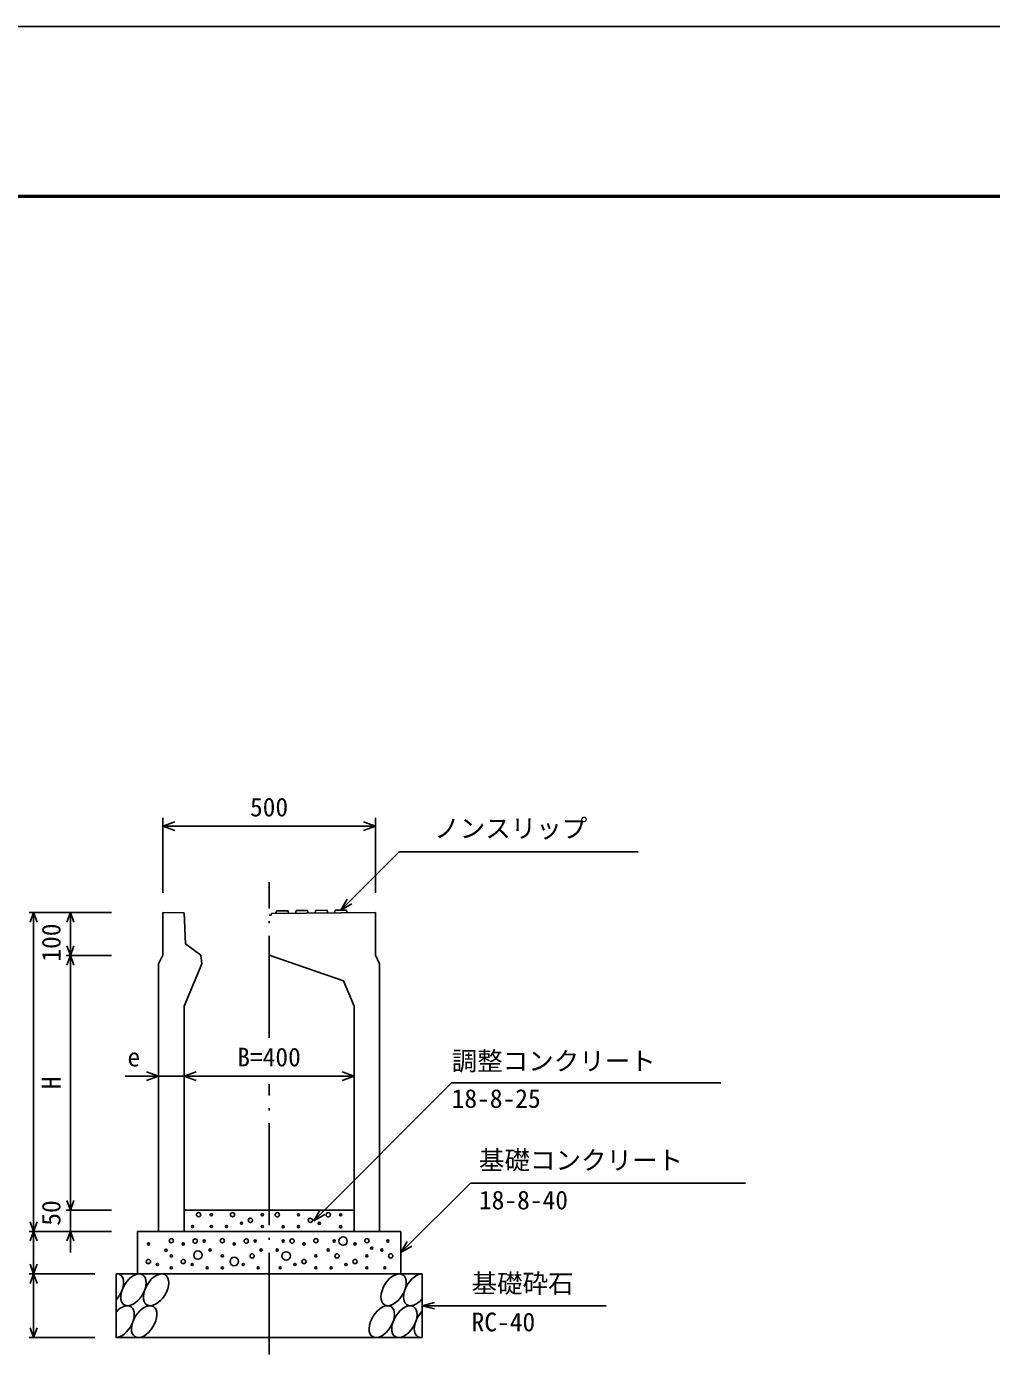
# Model space of a CAD drawing. Units: millimetres, scale not verified. Extents: x -16800 to 16800, y -5940 to 5940.
# Drawn here: x -13134 to -10864, y 2807 to 5940 of the extents above; entities that cross this region are included whole.
import ezdxf
from ezdxf.enums import TextEntityAlignment as Align

# ---------------------------------------------------------------- set-up
doc = ezdxf.new("R2010")
doc.units = ezdxf.units.MM
doc.header["$LTSCALE"] = 20
doc.linetypes.add('LONG_DASHED_DOTTED', pattern=[15.25, 12, -1.5, 0.25, -1.5])
for name, color, linetype, lineweight in [('0-0_DIM', 7, 'Continuous', 25), ('0-1_Defpoints', 5, 'Continuous', 25), ('0-2_HATCH', 6, 'Continuous', 25), ('0-5_OUTLINE', 3, 'Continuous', 25), ('0-7_WAKU', 3, 'Continuous', 25)]:
    doc.layers.add(name, color=color, linetype=linetype, lineweight=lineweight)
doc.styles.add('ＭＳ ゴシック', font='')
doc.styles.get('ＭＳ ゴシック').set_extended_font_data('MS Gothic')

msp = doc.modelspace()

# ---------------------------------------------------------------- linework, layer by layer
at = {"layer": '0-0_DIM'}
for p, q in [((-12813.26, 4077.34), (-12813.26, 3900.6)), ((-12313.27, 4077.34), (-12313.27, 3900.6)), ((-12313.27, 4057.34), (-12813.26, 4057.34)), ((-12394.31, 3859.82), (-12257.1, 3997.03)), ((-11695.17, 3997.03), (-12257.1, 3997.03)), ((-12394.31, 3859.82), (-12379.32, 3885.8)), ((-13127.47, 3854.13), (-12934.13, 3854.13)), ((-13117.47, 3854.13), (-13117.47, 3103.63)), ((-13030.8, 3753.13), (-13030.8, 3854.13)), ((-12394.31, 3859.82), (-12368.33, 3874.82)), ((-13040.8, 3753.13), (-12934.13, 3753.13)), ((-13030.8, 3153.63), (-13030.8, 3753.13)), ((-12823.27, 3468.8), (-12901.9, 3468.8)), ((-12823.27, 3468.8), (-12763.27, 3468.8)), ((-12763.27, 3468.8), (-12363.26, 3468.8)), ((-12089.61, 3217.29), (-12253.26, 3053.63)), ((-12089.61, 3217.29), (-11442.74, 3217.29)), ((-13040.8, 3153.63), (-12934.13, 3153.63)), ((-13030.8, 3153.63), (-13030.8, 3103.63)), ((-12458.26, 3128.63), (-12443.26, 3154.61)), ((-12458.26, 3128.63), (-12432.28, 3143.63)), ((-13127.47, 3103.63), (-12934.13, 3103.63)), ((-13117.47, 3003.63), (-13117.47, 3103.63)), ((-13030.8, 3053.63), (-13030.8, 3103.63)), ((-12253.26, 3053.63), (-12238.26, 3079.61)), ((-12253.26, 3053.63), (-12227.28, 3068.63)), ((-13127.47, 3003.63), (-12973.26, 3003.63)), ((-13117.47, 3003.63), (-13117.47, 2853.63)), ((-12203.26, 2928.63), (-12174.29, 2936.4)), ((-12203.26, 2928.63), (-11769.95, 2928.63)), ((-12203.26, 2928.63), (-12174.29, 2920.87)), ((-13127.47, 2853.63), (-12973.26, 2853.63))]:
    msp.add_line(p, q, dxfattribs=at)
at = {"layer": '0-0_DIM', "linetype": 'LONG_DASHED_DOTTED'}
for p, q in [((-12563.26, 3559.04), (-12563.26, 3925.96)), ((-12563.26, 2813.42), (-12563.26, 3450.45))]:
    msp.add_line(p, q, dxfattribs=at)
at = {"layer": '0-0_DIM'}
for points in [[(-12785.04, 4047.08), (-12813.23, 4057.34), (-12785.04, 4067.6)], [(-12341.42, 4067.6), (-12313.23, 4057.34), (-12341.42, 4047.08)], [(-13125.68, 3831.58), (-13117.47, 3854.13), (-13109.26, 3831.58)], [(-13039.01, 3831.58), (-13030.8, 3854.13), (-13022.59, 3831.58)], [(-13022.59, 3775.69), (-13030.8, 3753.13), (-13039.01, 3775.69)], [(-13039.01, 3730.58), (-13030.8, 3753.13), (-13022.59, 3730.58)], [(-12851.46, 3458.54), (-12823.27, 3468.8), (-12851.46, 3479.06)], [(-12735.07, 3458.54), (-12763.27, 3468.8), (-12735.07, 3479.06)], [(-12391.46, 3479.06), (-12363.26, 3468.8), (-12391.46, 3458.54)], [(-12458.26, 3128.63), (-12133.8, 3453.1), (-11500.25, 3453.1)], [(-13022.59, 3176.18), (-13030.8, 3153.63), (-13039.01, 3176.18)], [(-13109.26, 3126.18), (-13117.47, 3103.63), (-13125.68, 3126.18)], [(-13109.26, 3081.08), (-13117.47, 3103.63), (-13125.68, 3081.08)], [(-13022.59, 3081.08), (-13030.8, 3103.63), (-13039.01, 3081.08)], [(-13109.26, 3026.18), (-13117.47, 3003.63), (-13125.68, 3026.18)], [(-13109.26, 2981.08), (-13117.47, 3003.63), (-13125.68, 2981.08)], [(-13109.26, 2876.18), (-13117.47, 2853.63), (-13125.68, 2876.18)]]:
    msp.add_lwpolyline(points, dxfattribs=at)
at = {"layer": '0-1_Defpoints'}
msp.add_lwpolyline([(-16800, -5940), (0, -5940), (0, 5940), (-16800, 5940)], close=True, dxfattribs=at)
at = {"layer": '0-2_HATCH'}
for p, q in [((-12547.26, 3851.79), (-12545.81, 3858.31)), ((-12545.81, 3858.31), (-12518.81, 3858.58)), ((-12517.26, 3852.09), (-12518.81, 3858.58)), ((-12501.26, 3852.25), (-12499.81, 3858.77)), ((-12499.81, 3858.77), (-12472.81, 3859.04)), ((-12471.26, 3852.55), (-12472.81, 3859.04)), ((-12455.26, 3852.71), (-12453.81, 3859.23)), ((-12453.81, 3859.23), (-12426.81, 3859.5)), ((-12425.26, 3853.01), (-12426.81, 3859.5)), ((-12409.26, 3853.17), (-12407.82, 3859.69)), ((-12407.82, 3859.69), (-12380.81, 3859.96)), ((-12379.26, 3853.47), (-12380.81, 3859.96))]:
    msp.add_line(p, q, dxfattribs=at)
for centre, radius in [((-12729.26, 3142.94), 5), ((-12699.29, 3142.94), 2.5), ((-12649.39, 3142.94), 5), ((-12607.33, 3129.81), 5), ((-12579.29, 3142.94), 2.5), ((-12544.13, 3142.66), 5), ((-12494.23, 3142.66), 2.5), ((-12466.18, 3129.53), 5), ((-12424.13, 3142.66), 5), ((-12394.89, 3142.66), 2.5), ((-12743.28, 3114.93), 2.5), ((-12699.29, 3114.93), 2.5), ((-12663.41, 3114.93), 2.5), ((-12628.36, 3122.81), 2.5), ((-12579.29, 3114.93), 2.5), ((-12530.11, 3114.65), 2.5), ((-12494.23, 3114.65), 2.5), ((-12445.16, 3122.53), 2.5), ((-12394.89, 3114.65), 2.5), ((-12847.14, 3073.81), 2.5), ((-12793.3, 3081.68), 5), ((-12765.26, 3073.81), 2.5), ((-12737.22, 3080.81), 5), ((-12716.19, 3080.81), 2.5), ((-12673.3, 3081.68), 5), ((-12645.26, 3073.81), 2.5), ((-12617.22, 3080.81), 5), ((-12596.19, 3080.81), 2.5), ((-12530.34, 3080.81), 2.5), ((-12509.31, 3080.81), 5), ((-12481.27, 3073.81), 2.5), ((-12453.23, 3081.68), 5), ((-12410.34, 3080.81), 2.5), ((-12389.31, 3080.81), 10), ((-12361.27, 3073.81), 2.5), ((-12333.23, 3081.68), 5), ((-12284.15, 3080.81), 2.5), ((-12805.72, 3058.89), 2.5), ((-12793.3, 3045.79), 2.5), ((-12730.69, 3047.8), 10), ((-12702.17, 3059.8), 2.5), ((-12673.3, 3045.79), 2.5), ((-12645.26, 3032.66), 10), ((-12603.2, 3045.79), 5), ((-12582.17, 3059.8), 2.5), ((-12544.36, 3059.8), 2.5), ((-12523.33, 3045.79), 10), ((-12453.23, 3045.79), 2.5), ((-12424.36, 3059.8), 2.5), ((-12403.33, 3045.79), 5), ((-12333.23, 3045.79), 2.5), ((-12321.89, 3064.12), 2.5), ((-12298.17, 3059.8), 2.5), ((-12277.14, 3045.79), 5), ((-12847.14, 3032.66), 5), ((-12826.12, 3025.66), 2.5), ((-12793.3, 3017.78), 2.5), ((-12765.26, 3032.66), 5), ((-12744.23, 3025.66), 2.5), ((-12709.18, 3017.78), 2.5), ((-12673.3, 3017.78), 2.5), ((-12624.23, 3025.66), 2.5), ((-12589.18, 3017.78), 2.5), ((-12537.35, 3017.78), 2.5), ((-12502.3, 3025.66), 2.5), ((-12481.27, 3032.66), 5), ((-12453.23, 3017.78), 2.5), ((-12417.35, 3017.78), 2.5), ((-12382.3, 3025.66), 2.5), ((-12361.27, 3032.66), 5), ((-12333.23, 3017.78), 2.5), ((-12291.16, 3017.78), 2.5)]:
    msp.add_circle(centre, radius, dxfattribs=at)
for centre in [(-12882.42, 2966.11), (-12829.21, 2966.11), (-12270.33, 2966.11), (-12857.1, 2891.12), (-12298.22, 2891.12), (-12245.01, 2891.12)]:
    msp.add_ellipse(centre, major_axis=(21.81, 35.31), ratio=0.5792, dxfattribs=at)
for centre, start_param, end_param in [((-12935.63, 2966.11), 4.385593, 6.6745444), ((-12217.12, 2966.11), 0.3357715, 4.4411806), ((-12910.31, 2891.12), 3.5111464, 7.548991), ((-12191.8, 2891.12), 1.2110787, 3.5658734)]:
    msp.add_ellipse(centre, major_axis=(21.81, 35.31), ratio=0.5792, start_param=start_param, end_param=end_param, dxfattribs=at)
at = {"layer": '0-5_OUTLINE'}
for p, q in [((-12813.26, 3854.13), (-12813.26, 3753.63)), ((-12813.26, 3854.13), (-12763.24, 3853.63)), ((-12557.26, 3851.69), (-12313.27, 3854.13)), ((-12313.27, 3854.13), (-12313.27, 3753.63)), ((-12760.24, 3780.76), (-12763.24, 3853.63)), ((-12563.26, 3848.43), (-12558.76, 3848.43)), ((-12558.76, 3848.43), (-12557.26, 3851.69)), ((-12724.24, 3753.63), (-12760.24, 3780.76)), ((-12823.27, 3733.63), (-12813.26, 3753.63)), ((-12823.27, 3733.63), (-12823.27, 3103.63)), ((-12721.25, 3733.67), (-12763.27, 3633.63)), ((-12721.25, 3733.67), (-12724.24, 3753.63)), ((-12563.26, 3753.63), (-12388.48, 3693.63)), ((-12303.26, 3733.63), (-12313.27, 3753.63)), ((-12303.26, 3733.63), (-12303.26, 3103.63)), ((-12363.26, 3633.63), (-12388.48, 3693.63)), ((-12763.27, 3633.63), (-12763.27, 3103.63)), ((-12363.26, 3633.63), (-12363.26, 3103.63)), ((-12763.27, 3153.63), (-12363.26, 3153.63)), ((-12873.26, 3103.63), (-12873.26, 3003.63)), ((-12873.26, 3103.63), (-12253.26, 3103.63)), ((-12823.27, 3103.63), (-12763.27, 3103.63)), ((-12303.26, 3103.63), (-12363.26, 3103.63)), ((-12253.26, 3103.63), (-12253.26, 3003.63)), ((-12923.26, 3003.63), (-12203.26, 3003.63)), ((-12203.26, 3003.63), (-12203.26, 2853.63))]:
    msp.add_line(p, q, dxfattribs=at)
msp.add_lwpolyline([(-12923.26, 3003.63), (-12923.26, 2853.63), (-12203.26, 2853.63)], dxfattribs=at)
at = {"layer": '0-7_WAKU', "lineweight": 50}
msp.add_lwpolyline([(-16400, -5540), (-400, -5540), (-400, 5540), (-16400, 5540)], close=True, dxfattribs=at)

# ---------------------------------------------------------------- texts
at = {"layer": '0-0_DIM', "style": 'ＭＳ ゴシック'}
for s, p in [('500', (-12608.27, 4067.34)), ('ノンスリップ', (-12174.75, 4017.21)), ('e', (-12896.62, 3478.8)), ('B=400', (-12638.27, 3478.8)), ('調整コンクリート', (-12133.8, 3469.52)), ('18-8-25', (-12133.8, 3381.24)), ('基礎コンクリート', (-12069.61, 3236.02)), ('18-8-40', (-12069.61, 3142.21)), ('基礎砕石', (-12086.94, 2945.8)), ('RC-40', (-12086.94, 2855.11))]:
    msp.add_text(s, height=43.99, dxfattribs=at).set_placement(p, align=Align.BOTTOM_LEFT)
for s, p in [('100', (-13040.8, 3738.63)), ('H', (-13040.8, 3438.38)), ('50', (-13040.8, 3116.96))]:
    msp.add_text(s, height=43.99, rotation=90, dxfattribs=at).set_placement(p, align=Align.BOTTOM_LEFT)

doc.saveas('drawing.dxf')
